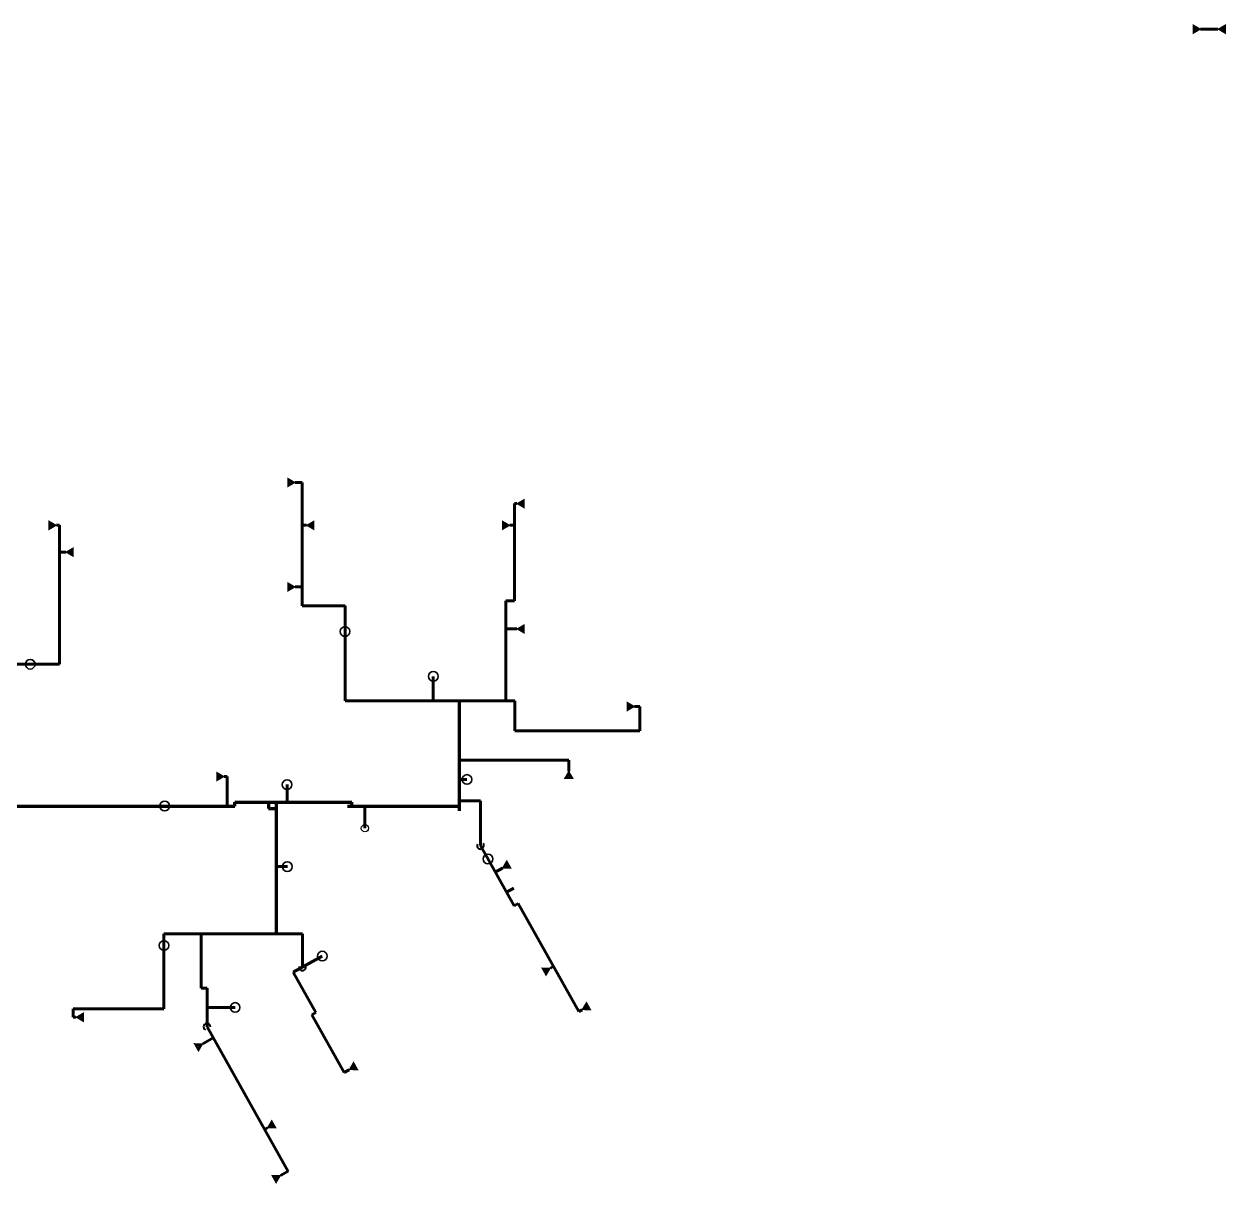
# Model space of a CAD drawing. Header units: inches. Extents: x -2802 to 2433, y -7056 to -2017.
# Drawn here: x 1190 to 2433, y -5465 to -4266 of the extents above; entities that cross this region are included whole.
import ezdxf

# ---------------------------------------------------------------- set-up
doc = ezdxf.new("R2010")
doc.units = ezdxf.units.IN
doc.header["$LTSCALE"] = 0.5
doc.header["$MEASUREMENT"] = 0
doc.set_wipeout_variables(frame=1)
for name, color, linetype, lineweight in [('sprk-hd-sw', 7, 'Continuous', 30), ('SPRK-HD-UP', 7, 'Continuous', 30), ('sprk-pbl', 6, 'Continuous', 60), ('sprk-pmn', 1, 'Continuous', 70), ('sprk-ref-hds', 4, 'Continuous', 35)]:
    doc.layers.add(name, color=color, linetype=linetype, lineweight=lineweight)

# ---------------------------------------------------------------- blocks, each defined once
blk = doc.blocks.new('sprk-hd-sw')
at = {"layer": 'sprk-hd-sw', "const_width": 3}
blk.add_lwpolyline([(-2.1, 0), (-6.7, 2.7), (-6.7, -2.7)], close=True, dxfattribs=at)
at = {"layer": 'sprk-hd-sw'}
blk.add_circle((0, 0), 0.305, dxfattribs=at)
blk = doc.blocks.new('SPRK-HD-UP')
at = {"layer": 'SPRK-HD-UP'}
blk.add_circle((0, 0), 3.75, dxfattribs=at)
at = {"color": 255, "lineweight": 0}
blk.add_wipeout([(3, 0), (2.9, 0.8), (2.5, 1.6), (2, 2.2), (1.2, 2.7), (0.1, 3), (-0.7, 2.9), (-1.3, 2.7), (-1.9, 2.3), (-2.3, 2), (-2.5, 1.7), (-2.8, 1.1), (-2.9, 0.5), (-3, -0.3), (-2.7, -1.3), (-2.2, -2.1), (-1.5, -2.6), (-0.9, -2.9), (0.1, -3), (1.1, -2.8), (1.9, -2.3), (2.4, -1.8), (2.8, -1.1), (3, -0.4)], dxfattribs=at).dxf.layer = 'SPRK-HD-UP'

msp = doc.modelspace()

# ---------------------------------------------------------------- linework, layer by layer
at = {"layer": 'sprk-pbl'}
for p, q in [((2424.6, -4271.1), (2406.7, -4271.1)), ((1470.4, -4739.7), (1477.7, -4739.7)), ((1477.7, -4739.7), (1477.7, -4867.3)), ((1699.7, -4761.6), (1697.4, -4761.6)), ((1697.4, -4761.6), (1697.4, -4862)), ((1226.7, -4784), (1223.6, -4784)), ((1226.7, -4913.8), (1226.7, -4784)), ((1482.2, -4784), (1477.7, -4784)), ((1692.4, -4784), (1697.4, -4784)), ((1233.3, -4811.7), (1226.7, -4811.7)), ((1470.4, -4847.7), (1477.7, -4847.7)), ((1477.7, -4867.3), (1522, -4867.3)), ((1522, -4867.3), (1522, -4965.3)), ((1697.4, -4862), (1688.4, -4862)), ((1688.4, -4862), (1688.4, -4965.3)), ((1699.7, -4891.1), (1688.4, -4891.1)), ((1226.7, -4913.8), (1226.7, -4927.6)), ((1226.7, -4927.6), (1119.4, -4927.6)), ((1613.3, -4940.1), (1613.3, -4965.3)), ((1697.5, -4965.3), (1522, -4965.3)), ((1697.5, -4996.5), (1697.5, -4965.3)), ((1821.4, -4971.3), (1826.9, -4971.3)), ((1826.9, -4971.3), (1826.9, -4996.5)), ((1826.9, -4996.5), (1697.5, -4996.5)), ((1753.4, -5026.6), (1639.9, -5026.6)), ((1753.4, -5038.1), (1753.4, -5026.6)), ((1397, -5043.7), (1400, -5043.7)), ((1400, -5043.7), (1400, -5074.3)), ((1462.1, -5052), (1462.1, -5070.3)), ((1648.1, -5046.7), (1639.9, -5046.7)), ((1662.1, -5068.7), (1639.9, -5068.7)), ((1662.1, -5068.7), (1662.1, -5115.1)), ((1696.9, -5177.2), (1662.1, -5115.1)), ((1462.4, -5136.8), (1451, -5136.8)), ((1684.7, -5138.3), (1677.4, -5142.4)), ((1696.7, -5159.1), (1689.1, -5163.3)), ((1701.2, -5174.8), (1696.9, -5177.2)), ((1763.9, -5286.5), (1701.2, -5174.8)), ((1334.8, -5283.9), (1334.8, -5206.2)), ((1334.8, -5206.2), (1453.4, -5206.2)), ((1373.1, -5262.3), (1373.1, -5206.4)), ((1373.1, -5262.3), (1373.1, -5206.4)), ((1453.4, -5206.2), (1478, -5206.2)), ((1478, -5206.2), (1478, -5240.8)), ((1468.5, -5246), (1498.5, -5229.3)), ((1734.4, -5241.7), (1737.7, -5239.8)), ((1491.8, -5287.5), (1468.5, -5246)), ((1379.3, -5262.3), (1373.1, -5262.3)), ((1379.3, -5302.4), (1379.3, -5262.3)), ((1240.8, -5292.5), (1240.8, -5283.9)), ((1240.8, -5283.9), (1334.8, -5283.9)), ((1243.8, -5292.5), (1240.8, -5292.5)), ((1408.4, -5282.4), (1379.3, -5282.4)), ((1487.7, -5289.9), (1491.8, -5287.5)), ((1521.2, -5349.6), (1487.7, -5289.9)), ((1767.1, -5284.7), (1763.9, -5286.5)), ((1463.1, -5451.8), (1379.3, -5302.4)), ((1375, -5319.9), (1385.8, -5313.9)), ((1526.3, -5346.7), (1521.2, -5349.6)), ((1441.7, -5406.8), (1438.8, -5408.4)), ((1455.3, -5456.2), (1463.1, -5451.7))]:
    msp.add_line(p, q, dxfattribs=at)
at = {"layer": 'sprk-pbl', "lineweight": 40}
for centre, start, end in [((1662.1, -5115.1), 151.3173, 37.3099), ((1478, -5240.8), 165.0248, 51.0175), ((1379.3, -5302.4), 355.9357, 241.9283)]:
    msp.add_arc(centre, 3.5, start, end, dxfattribs=at)
at = {"layer": 'sprk-pmn'}
for p, q in [((1639.9, -4965.3), (1639.9, -5079.1)), ((1408.1, -5070.3), (1529.1, -5070.3)), ((1408.1, -5074.3), (1408.1, -5070.3)), ((1442.8, -5070.3), (1442.8, -5076.8)), ((1529.1, -5074.3), (1529.1, -5070.3)), ((141.3, -5074.3), (1408.1, -5074.3)), ((1442.8, -5076.8), (1451, -5076.8)), ((1451, -5206.1), (1451, -5071.2)), ((1524.4, -5074.3), (1639.9, -5074.3))]:
    msp.add_line(p, q, dxfattribs=at)
at = {"layer": 'sprk-ref-hds'}
for centre in [(1522, -4893.8), (1196.5, -4927.6), (1613.3, -4940.1), (1648.1, -5046.7), (1462.1, -5052), (1335.6, -5074.2), (1462.4, -5136.8), (1669.8, -5128.9), (1334.8, -5218.3), (1498.5, -5229.3), (1408.4, -5282.4)]:
    msp.add_circle(centre, 5, dxfattribs=at)

# ---------------------------------------------------------------- block references
at = {"layer": 'sprk-hd-sw'}
for p in [(2406.7, -4271.1), (1470.4, -4739.7), (1223.6, -4784), (1692.4, -4784), (1470.4, -4847.7), (1821.4, -4971.3), (1397, -5043.7)]:
    msp.add_blockref('sprk-hd-sw', p, dxfattribs=at)
for p, rotation in [((2424.6, -4271.1), 180), ((1699.7, -4761.6), 180), ((1482.2, -4784), 180), ((1233.3, -4811.7), 180), ((1699.7, -4891.1), 180), ((1753.4, -5038.1), 89.99999999999999), ((1684.7, -5138.3), 209.2818796522789), ((1734.4, -5241.7), 29.28187965227892), ((1767.1, -5284.7), 209.2818796522789), ((1243.8, -5292.5), 180), ((1375, -5319.9), 29.28187965227892), ((1526.3, -5346.7), 209.2818796522789), ((1441.7, -5406.8), 209.2818796522789), ((1455.3, -5456.2), 29.28187965227892)]:
    msp.add_blockref('sprk-hd-sw', p, dxfattribs=dict(at, rotation=rotation))
at = {"layer": 'SPRK-HD-UP'}
msp.add_blockref('SPRK-HD-UP', (1542.6, -5097.2), dxfattribs=at)

# ---------------------------------------------------------------- next in the draw order: linework, layer by layer
at = {"layer": 'sprk-pbl'}
msp.add_line((1542.6, -5097.2), (1542.6, -5074.3), dxfattribs=at)

doc.saveas('drawing.dxf')
